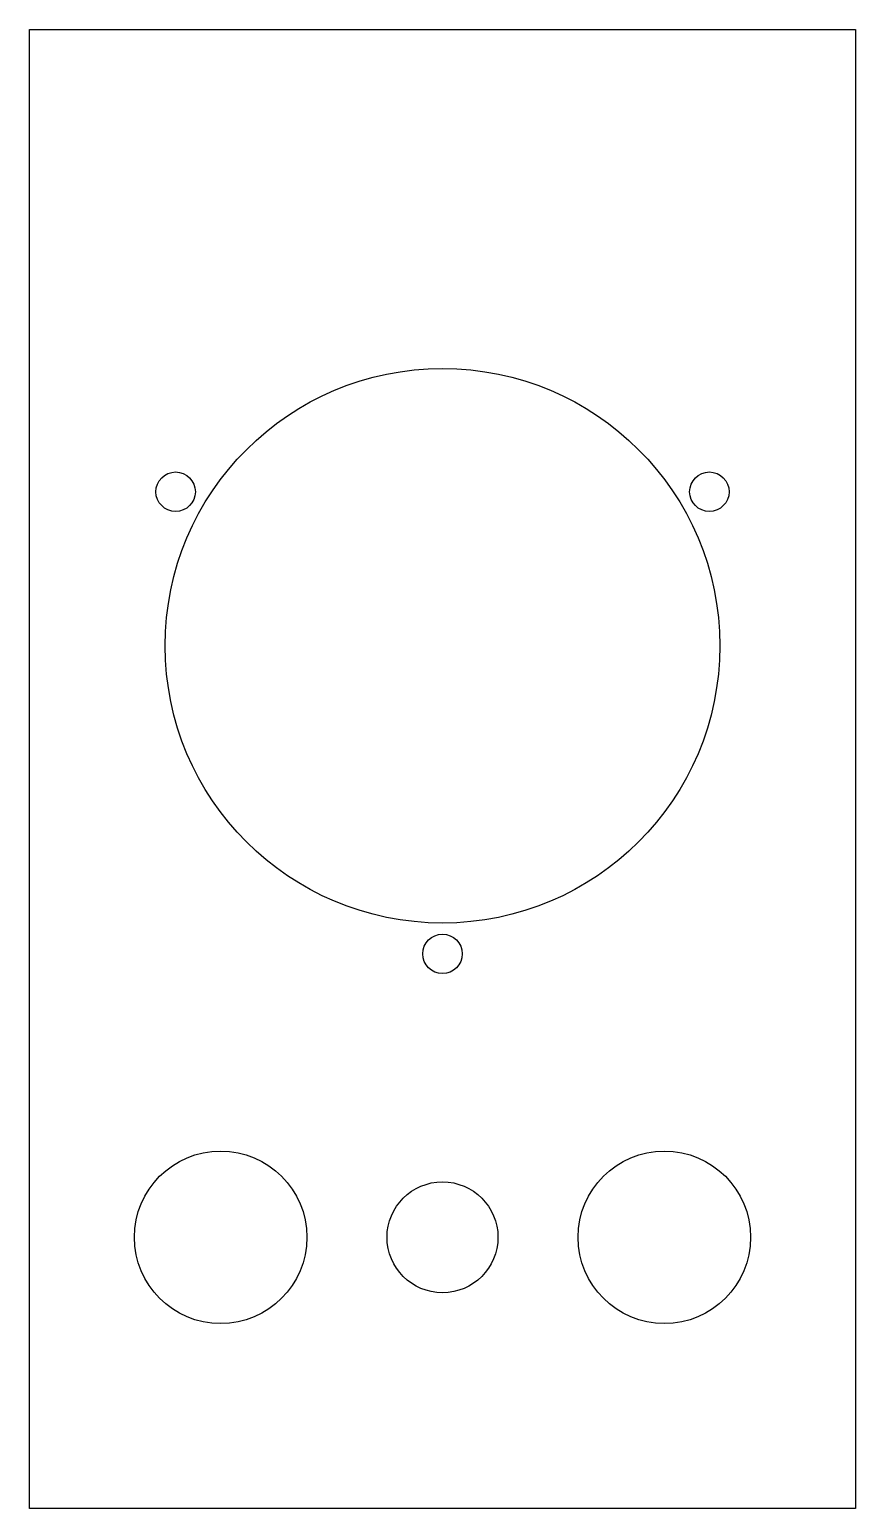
# Model space of a CAD drawing. Header units: millimetres. Extents: x -34 to 34, y -60 to 60.
import ezdxf

# ---------------------------------------------------------------- set-up
doc = ezdxf.new("R2010")
doc.units = ezdxf.units.MM
doc.layers.add('Sketch', color=7, linetype='CONTINUOUS')
doc.layers.add('Sketch035', color=7, linetype='CONTINUOUS')

msp = doc.modelspace()

# ---------------------------------------------------------------- linework, layer by layer
at = {"layer": 'Sketch'}
for p, q in [((-33.5, 60), (33.5, 60)), ((-33.5, -60), (-33.5, 60)), ((33.5, 60), (33.5, -60)), ((33.5, -60), (-33.5, -60))]:
    msp.add_line(p, q, dxfattribs=at)
at = {"layer": 'Sketch035'}
for centre, radius in [((0, 10), 22.5), ((-21.65, 22.5), 1.6), ((21.65, 22.5), 1.6), ((0, -15), 1.6), ((-18, -38), 7), ((18, -38), 7), ((0, -38), 4.5)]:
    msp.add_circle(centre, radius, dxfattribs=at)

doc.saveas('drawing.dxf')
